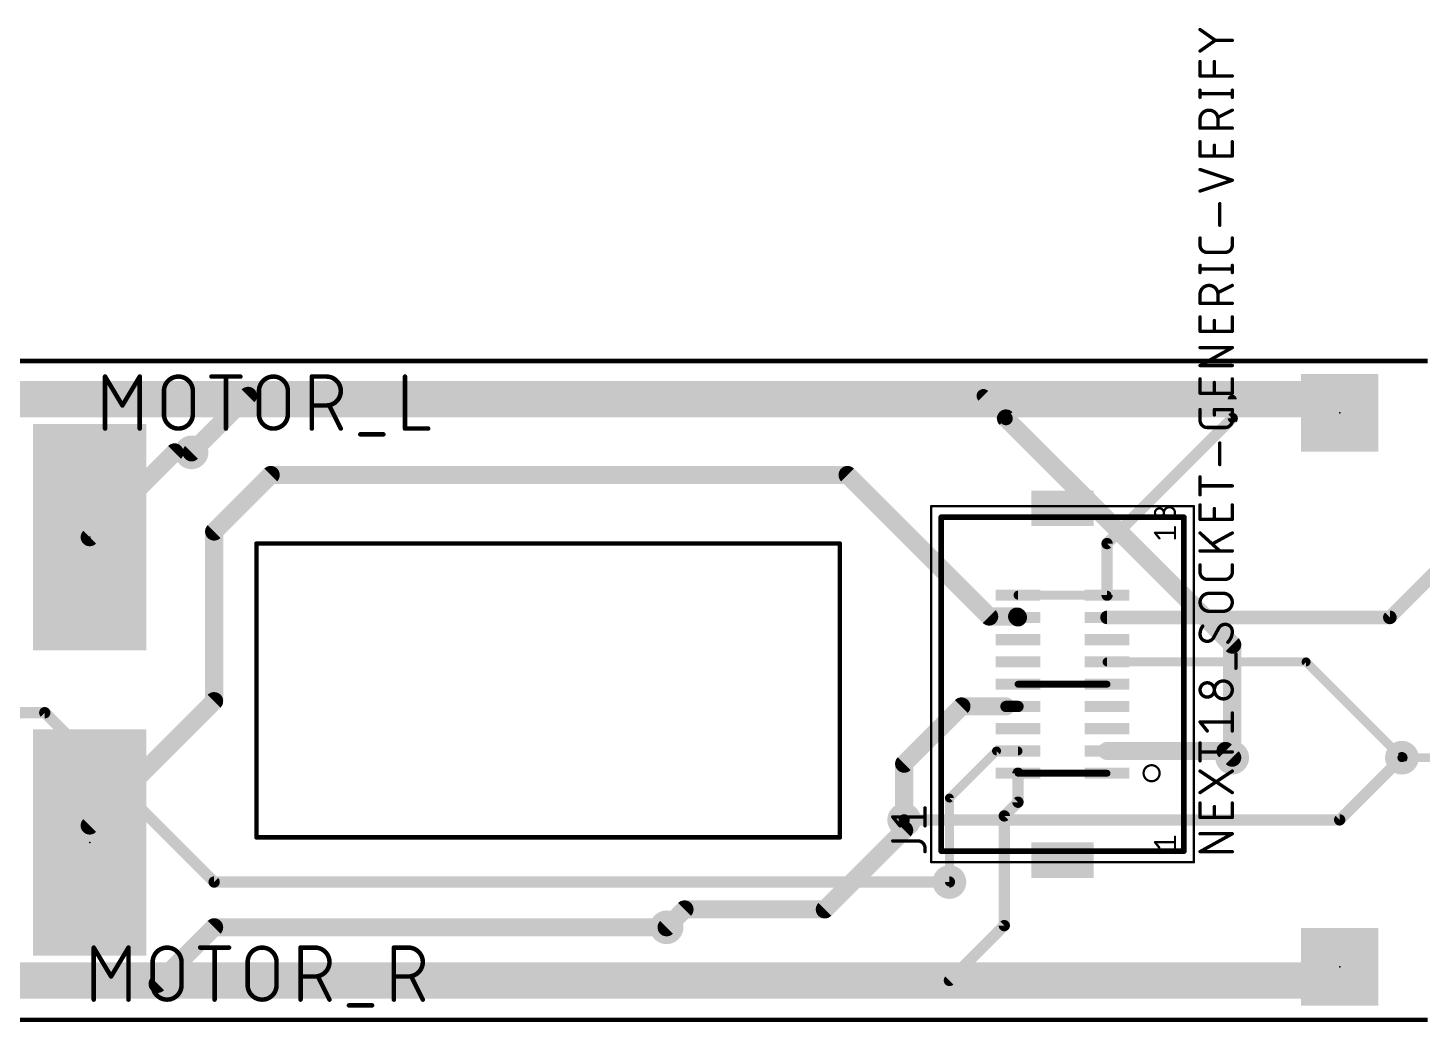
# Model space of a CAD drawing. Extents: x -0.1 to 78.2, y 2.9 to 25.3.
# Drawn here: x 27.57 to 58.87, y 2.95 to 25.28 of the extents above; entities that cross this region are included whole.
import ezdxf

# ---------------------------------------------------------------- set-up
doc = ezdxf.new("R2010")
doc.units = 0
for name, color, linetype in [('1', 12, 'CONTINUOUS'), ('16', 132, 'CONTINUOUS'), ('17', 110, 'CONTINUOUS'), ('18', 110, 'CONTINUOUS'), ('20', 31, 'CONTINUOUS'), ('21', 253, 'CONTINUOUS'), ('23', 53, 'CONTINUOUS'), ('25', 253, 'CONTINUOUS'), ('27', 253, 'CONTINUOUS'), ('51', 253, 'CONTINUOUS')]:
    doc.layers.add(name, color=color, linetype=linetype)

# ---------------------------------------------------------------- blocks, each defined once
blk = doc.blocks.new('RECT')
blk.add_solid([(-0.5, -0.5), (0.5, -0.5), (-0.5, 0.5), (0.5, 0.5)])
blk = doc.blocks.new('SQUAREP')
blk.add_solid([(-0.5, -0.5), (0.5, -0.5), (-0.5, 0.5), (0.5, 0.5)])
blk = doc.blocks.new('ROUNDV')
at = {"const_width": 0.5}
blk.add_lwpolyline([(0, -0.25, 1), (0, 0.25, 1), (0, -0.25)], format="xyb", dxfattribs=at)

msp = doc.modelspace()

# ---------------------------------------------------------------- linework, layer by layer
at = {"layer": '1'}
for points, const_width in [([(21.5138, 16.9418), (54.61, 16.9418)], 0.8128), ([(56.7182, 16.9418), (54.61, 16.9418)], 0.8128), ([(56.7182, 16.9418), (57.023, 16.637)], 0.8128), ([(54.61, 16.51), (54.61, 16.9418)], 0.2), ([(51.8, 13.7), (54.61, 16.51)], 0.254), ([(28.956, 13.843), (30.861, 15.748)], 0.4064), ([(30.861, 15.748), (31.242, 15.748)], 0.4064), ([(31.75, 13.97), (33.02, 15.24)], 0.4064), ([(33.02, 15.24), (45.9731, 15.24)], 0.4064), ([(45.9731, 15.24), (49.1527, 12.0604)], 0.4064), ([(31.75, 13.9482), (31.75, 13.97)], 0.4064), ([(31.75, 10.16), (31.75, 13.9482)], 0.4064), ([(60.079, 13.97), (58.15, 12.041)], 0.3048), ([(51.8, 12.541), (51.8, 13.7)], 0.254), ([(49.8, 12.541), (51.8, 12.541)], 0.2), ([(49.1527, 12.0604), (49.7806, 12.0604)], 0.4064), ([(49.7806, 12.0604), (49.8, 12.041)], 0.4064), ([(51.8, 12.041), (58.15, 12.041)], 0.3048), ([(56.269, 11.041), (51.8, 11.041)], 0.2), ([(58.42, 8.89), (56.269, 11.041)], 0.2), ([(28.956, 7.366), (31.75, 10.16)], 0.4064), ([(49.8, 10.541), (51.8, 10.541)], 0.1524), ([(48.53, 10.041), (47.2441, 8.7551)], 0.4064), ([(49.53, 10.041), (48.53, 10.041)], 0.4064), ([(49.8, 10.041), (49.53, 10.041)], 0.254), ([(48.26, 7.983), (49.318, 9.041)], 0.2), ([(49.318, 9.041), (49.8, 9.041)], 0.2), ([(51.8, 9.041), (54.459, 9.041)], 0.4064), ([(54.459, 9.041), (54.61, 8.89)], 0.4064), ([(47.2441, 8.7551), (47.2441, 7.4931)], 0.4064), ([(58.42, 8.89), (67.122, 8.89)], 0.2), ([(49.8, 8.541), (49.8, 7.89)], 0.254), ([(51.8, 8.541), (49.8, 8.541)], 0.1524), ([(48.26, 6.097), (48.26, 7.983)], 0.2), ([(49.8, 7.89), (49.4919, 7.5819)], 0.254), ([(28.956, 6.985), (28.956, 7.366)], 0.4064), ([(47.2442, 7.493), (47.2442, 7.2635)], 0.4064), ([(47.2442, 7.493), (47.2441, 7.4931)], 0.254), ([(49.4919, 5.1181), (49.4919, 7.5819)], 0.254), ([(47.2442, 7.2635), (45.4625, 5.4818)], 0.4064), ([(41.91, 5.08), (42.3118, 5.4818)], 0.4064), ([(45.4625, 5.4818), (42.3118, 5.4818)], 0.4064), ([(48.26, 3.8862), (49.4919, 5.1181)], 0.254), ([(56.7182, 3.8862), (57.023, 4.191)], 0.8128), ([(21.5138, 3.8862), (48.26, 3.8862)], 0.8128), ([(56.7182, 3.8862), (48.26, 3.8862)], 0.8128)]:
    msp.add_lwpolyline(points, dxfattribs=dict(at, const_width=const_width))
for points, const_width in [([(54.61, 17.145, 1), (54.61, 16.7386)], 0.4064), ([(54.61, 16.7386, 1), (54.61, 17.145)], 0.4064), ([(56.8619, 17.0855, 1), (56.5745, 16.7981)], 0.4064), ([(56.7182, 16.7386, 1), (56.7182, 17.145)], 0.4064), ([(54.66, 16.9418, 1), (54.56, 16.9418)], 0.1), ([(56.8793, 16.4933, 1), (57.1667, 16.7807)], 0.4064), ([(54.6549, 16.4651, 1), (54.5651, 16.5549)], 0.127), ([(54.56, 16.51, 1), (54.66, 16.51)], 0.1), ([(30.861, 15.8496, 1), (30.861, 15.6464)], 0.2032), ([(30.9328, 15.6762, 1), (30.7892, 15.8198)], 0.2032), ([(31.242, 15.6464, 1), (31.242, 15.8496)], 0.2032), ([(33.02, 15.3416, 1), (33.02, 15.1384)], 0.2032), ([(33.0918, 15.1682, 1), (32.9482, 15.3118)], 0.2032), ([(46.0449, 15.3118, 1), (45.9013, 15.1682)], 0.2032), ([(45.9731, 15.1384, 1), (45.9731, 15.3416)], 0.2032), ([(31.8516, 13.97, 1), (31.6484, 13.97)], 0.2032), ([(31.8516, 13.9482, 1), (31.6484, 13.9482)], 0.2032), ([(31.6782, 14.0418, 1), (31.8218, 13.8982)], 0.2032), ([(28.8842, 13.9148, 1), (29.0278, 13.7712)], 0.2032), ([(31.6484, 13.9482, 1), (31.8516, 13.9482)], 0.2032), ([(51.8635, 13.7, 1), (51.7365, 13.7)], 0.127), ([(51.7551, 13.7449, 1), (51.8449, 13.6551)], 0.127), ([(49.8, 12.591, 1), (49.8, 12.491)], 0.1), ([(51.7365, 12.541, 1), (51.8635, 12.541)], 0.127), ([(51.8, 12.491, 1), (51.8, 12.591)], 0.1), ([(49.1527, 12.162, 1), (49.1527, 11.9588)], 0.2032), ([(49.0809, 11.9886, 1), (49.2245, 12.1322)], 0.2032), ([(49.8524, 12.1322, 1), (49.7088, 11.9886)], 0.2032), ([(49.7282, 11.9692, 1), (49.8718, 12.1128)], 0.2032), ([(49.7806, 11.9588, 1), (49.7806, 12.162)], 0.2032), ([(51.8, 12.1172, 1), (51.8, 11.9648)], 0.1524), ([(58.0961, 12.0949, 1), (58.2039, 11.9871)], 0.1524), ([(58.15, 11.9648, 1), (58.15, 12.1172)], 0.1524), ([(51.8, 11.091, 1), (51.8, 10.991)], 0.1), ([(56.3044, 11.0764, 1), (56.2336, 11.0056)], 0.1), ([(56.269, 10.991, 1), (56.269, 11.091)], 0.1), ([(31.8218, 10.0882, 1), (31.6782, 10.2318)], 0.2032), ([(49.8, 10.5791, 1), (49.8, 10.5029)], 0.0762), ([(51.8, 10.5029, 1), (51.8, 10.5791)], 0.0762), ([(31.6484, 10.16, 1), (31.8516, 10.16)], 0.2032), ([(48.53, 10.1426, 1), (48.53, 9.9394)], 0.2032), ([(48.6018, 9.9692, 1), (48.4582, 10.1128)], 0.2032), ([(49.53, 10.1045, 1), (49.53, 9.9775)], 0.127), ([(49.53, 9.9394, 1), (49.53, 10.1426)], 0.2032), ([(49.8, 9.9775, 1), (49.8, 10.1045)], 0.127), ([(49.318, 9.091, 1), (49.318, 8.991)], 0.1), ([(49.3534, 9.0056, 1), (49.2827, 9.0764)], 0.1), ([(49.8, 8.991, 1), (49.8, 9.091)], 0.1), ([(51.8, 9.1426, 1), (51.8, 8.9394)], 0.2032), ([(54.5308, 9.1128, 1), (54.3872, 8.9692)], 0.2032), ([(54.459, 8.9394, 1), (54.459, 9.1426)], 0.2032), ([(47.3457, 8.7551, 1), (47.1425, 8.7551)], 0.2032), ([(47.1723, 8.8269, 1), (47.3159, 8.6833)], 0.2032), ([(54.5382, 8.8182, 1), (54.6818, 8.9618)], 0.2032), ([(58.42, 8.94, 1), (58.42, 8.84)], 0.1), ([(58.3846, 8.8546, 1), (58.4554, 8.9254)], 0.1), ([(49.8635, 8.541, 1), (49.7365, 8.541)], 0.127), ([(49.8, 8.5791, 1), (49.8, 8.5029)], 0.0762), ([(51.8, 8.5029, 1), (51.8, 8.5791)], 0.0762), ([(48.31, 7.983, 1), (48.21, 7.983)], 0.1), ([(48.2246, 8.0183, 1), (48.2954, 7.9476)], 0.1), ([(49.7365, 7.89, 1), (49.8635, 7.89)], 0.127), ([(49.8449, 7.8451, 1), (49.7551, 7.9349)], 0.127), ([(29.0576, 7.366, 1), (28.8544, 7.366)], 0.2032), ([(28.8842, 7.4378, 1), (29.0278, 7.2942)], 0.2032), ([(47.1425, 7.4931, 1), (47.3457, 7.4931)], 0.2032), ([(47.3458, 7.493, 1), (47.1426, 7.493)], 0.2032), ([(47.289, 7.538, 1), (47.1992, 7.4482)], 0.127), ([(47.1993, 7.4481, 1), (47.2891, 7.5379)], 0.127), ([(49.5554, 7.5819, 1), (49.4284, 7.5819)], 0.127), ([(49.447, 7.6268, 1), (49.5368, 7.537)], 0.127), ([(47.1426, 7.2635, 1), (47.3458, 7.2635)], 0.2032), ([(47.316, 7.1917, 1), (47.1724, 7.3354)], 0.2032), ([(28.8544, 6.985, 1), (29.0576, 6.985)], 0.2032), ([(48.21, 6.097, 1), (48.31, 6.097)], 0.1), ([(42.3118, 5.5834, 1), (42.3118, 5.3802)], 0.2032), ([(42.3836, 5.41, 1), (42.24, 5.5536)], 0.2032), ([(45.3906, 5.5536, 1), (45.5343, 5.41)], 0.2032), ([(45.4625, 5.3802, 1), (45.4625, 5.5834)], 0.2032), ([(41.8382, 5.1518, 1), (41.9818, 5.0082)], 0.2032), ([(49.4284, 5.1181, 1), (49.5554, 5.1181)], 0.127), ([(49.5368, 5.0732, 1), (49.447, 5.163)], 0.127), ([(57.1667, 4.0473, 1), (56.8793, 4.3347)], 0.4064), ([(48.26, 4.0894, 1), (48.26, 3.683)], 0.4064), ([(48.26, 3.683, 1), (48.26, 4.0894)], 0.4064), ([(56.5745, 4.0299, 1), (56.8619, 3.7425)], 0.4064), ([(56.7182, 3.683, 1), (56.7182, 4.0894)], 0.4064), ([(48.2151, 3.9311, 1), (48.3049, 3.8413)], 0.127)]:
    msp.add_lwpolyline(points, format="xyb", dxfattribs=dict(at, const_width=const_width))
at = {"layer": '16'}
for points, const_width in [([(31.242, 15.748), (32.512, 17.018)], 0.4064), ([(32.512, 17.018), (49.022, 17.018)], 0.4064), ([(49.022, 17.018), (49.53, 16.51)], 0.3048), ([(49.53, 16.51), (54.61, 11.43)], 0.4064), ([(54.61, 11.43), (54.61, 8.89)], 0.4064), ([(27.9472, 9.8998), (22.2312, 9.8998)], 0.254), ([(31.75, 6.097), (27.9472, 9.8998)], 0.254), ([(57.023, 7.493), (58.42, 8.89)], 0.254), ([(57.023, 7.493), (47.2442, 7.493)], 0.254), ([(48.26, 6.097), (31.75, 6.097)], 0.254), ([(30.48, 3.81), (31.75, 5.08)], 0.4064), ([(31.75, 5.08), (41.91, 5.08)], 0.4064), ([(25.4, 3.81), (30.48, 3.81)], 0.4064)]:
    msp.add_lwpolyline(points, dxfattribs=dict(at, const_width=const_width))
for points, const_width in [([(32.512, 17.1196, 1), (32.512, 16.9164)], 0.2032), ([(32.5838, 16.9462, 1), (32.4402, 17.0898)], 0.2032), ([(49.022, 16.9164, 1), (49.022, 17.1196)], 0.2032), ([(49.0759, 17.0719, 1), (48.9681, 16.9641)], 0.1524), ([(49.6018, 16.5818, 1), (49.4582, 16.4382)], 0.2032), ([(49.4761, 16.4561, 1), (49.5839, 16.5639)], 0.1524), ([(31.1702, 15.8198, 1), (31.3138, 15.6762)], 0.2032), ([(54.7116, 11.43, 1), (54.5084, 11.43)], 0.2032), ([(54.5382, 11.3582, 1), (54.6818, 11.5018)], 0.2032), ([(27.9921, 9.9447, 1), (27.9023, 9.8549)], 0.127), ([(27.9472, 9.8363, 1), (27.9472, 9.9633)], 0.127), ([(54.5084, 8.89, 1), (54.7116, 8.89)], 0.2032), ([(58.4649, 8.8451, 1), (58.3751, 8.9349)], 0.127), ([(47.2442, 7.5565, 1), (47.2442, 7.4295)], 0.127), ([(56.9781, 7.5379, 1), (57.0679, 7.4481)], 0.127), ([(57.023, 7.4295, 1), (57.023, 7.5565)], 0.127), ([(31.75, 6.1605, 1), (31.75, 6.0335)], 0.127), ([(31.7051, 6.0521, 1), (31.7949, 6.1419)], 0.127), ([(48.26, 6.0335, 1), (48.26, 6.1605)], 0.127), ([(31.75, 5.1816, 1), (31.75, 4.9784)], 0.2032), ([(31.8218, 5.0082, 1), (31.6782, 5.1518)], 0.2032), ([(41.91, 4.9784, 1), (41.91, 5.1816)], 0.2032), ([(30.4082, 3.8818, 1), (30.5518, 3.7382)], 0.2032), ([(30.48, 3.7084, 1), (30.48, 3.9116)], 0.2032)]:
    msp.add_lwpolyline(points, format="xyb", dxfattribs=dict(at, const_width=const_width))
at = {"layer": '20', "const_width": 0.1}
for points in [[(59, 17.8), (19.1, 17.8)], [(32.7, 13.7), (32.7, 7.1)], [(45.8, 13.7), (32.7, 13.7)], [(45.8, 7.1), (45.8, 13.7)], [(32.7, 7.1), (45.8, 7.1)], [(19.1, 3), (59, 3)]]:
    msp.add_lwpolyline(points, dxfattribs=at)
at = {"layer": '20', "const_width": 0.05}
for points in [[(32.725, 13.7, 1), (32.675, 13.7)], [(32.7, 13.725, 1), (32.7, 13.675)], [(45.825, 13.7, 1), (45.775, 13.7)], [(45.8, 13.675, 1), (45.8, 13.725)], [(32.7, 7.125, 1), (32.7, 7.075)], [(32.675, 7.1, 1), (32.725, 7.1)], [(45.775, 7.1, 1), (45.825, 7.1)], [(45.8, 7.075, 1), (45.8, 7.125)]]:
    msp.add_lwpolyline(points, format="xyb", dxfattribs=at)
at = {"layer": '21'}
for points, const_width in [([(48.075, 14.3228, 1), (48.075, 14.2592)], 0.0635), ([(48.1068, 14.291, 1), (48.0433, 14.291)], 0.0635), ([(53.5568, 14.291, 1), (53.4933, 14.291)], 0.0635), ([(53.525, 14.2592, 1), (53.525, 14.3228)], 0.0635), ([(52.8, 8.361, 1), (52.8, 8.721, 1), (52.8, 8.361)], 0.05), ([(48.075, 6.8228, 1), (48.075, 6.7593)], 0.0635), ([(48.0433, 6.791, 1), (48.1068, 6.791)], 0.0635), ([(53.4933, 6.791, 1), (53.5568, 6.791)], 0.0635), ([(53.525, 6.7593, 1), (53.525, 6.8228)], 0.0635)]:
    msp.add_lwpolyline(points, format="xyb", dxfattribs=dict(at, const_width=const_width))
at = {"layer": '21', "const_width": 0.127}
for points in [[(53.525, 14.291), (48.075, 14.291)], [(48.075, 14.291), (48.075, 6.791)], [(53.525, 6.791), (53.525, 14.291)], [(48.075, 6.791), (53.525, 6.791)]]:
    msp.add_lwpolyline(points, dxfattribs=at)
at = {"layer": '23'}
for p in [(57.023, 16.637), (28.956, 13.843), (50.8, 10.541), (28.956, 6.985), (57.023, 4.191)]:
    msp.add_point(p, dxfattribs=at)
at = {"layer": '25'}
for points, const_width in [([(29.3008, 16.2828), (29.3008, 17.4512)], 0.1016), ([(29.3008, 17.4512), (29.6903, 16.8021)], 0.1016), ([(29.6903, 16.8021), (30.0797, 17.4512)], 0.1016), ([(30.0797, 17.4512), (30.0797, 16.2828)], 0.1016), ([(31.6898, 17.4512), (32.3389, 17.4512)], 0.1016), ([(32.0144, 16.2828), (32.0144, 17.4512)], 0.1016), ([(33.9451, 16.2828), (33.9451, 17.4512)], 0.1016), ([(33.9451, 17.4512), (34.2696, 17.4512)], 0.1016), ([(36.0355, 17.4512), (36.0355, 16.2828)], 0.1016), ([(30.623, 16.6074), (30.623, 17.1266)], 0.1016), ([(31.2721, 17.1266), (31.2721, 16.6074)], 0.1016), ([(32.7566, 16.6074), (32.7566, 17.1266)], 0.1016), ([(33.4057, 17.1266), (33.4057, 16.6074)], 0.1016), ([(34.2696, 16.8021), (33.9451, 16.8021)], 0.1016), ([(34.5942, 16.2828), (34.3345, 16.8021)], 0.1016), ([(36.0355, 16.2828), (36.5547, 16.2828)], 0.1016), ([(35.0313, 16.153), (35.5506, 16.153)], 0.1016), ([(47.1489, 7.359), (46.9881, 7.5601)], 0.0762), ([(46.9881, 7.5601), (47.7119, 7.5601)], 0.0762), ([(47.7119, 7.359), (47.7119, 7.7612)], 0.0762), ([(46.9881, 7.0204), (47.5511, 7.0204)], 0.0762), ([(47.7119, 6.8595), (47.7119, 6.7791)], 0.0762), ([(29.0468, 3.4558), (29.0468, 4.6242)], 0.1016), ([(29.0468, 4.6242), (29.4363, 3.9751)], 0.1016), ([(29.4363, 3.9751), (29.8257, 4.6242)], 0.1016), ([(29.8257, 4.6242), (29.8257, 3.4558)], 0.1016), ([(31.4358, 4.6242), (32.0849, 4.6242)], 0.1016), ([(31.7604, 3.4558), (31.7604, 4.6242)], 0.1016), ([(33.6911, 3.4558), (33.6911, 4.6242)], 0.1016), ([(33.6911, 4.6242), (34.0156, 4.6242)], 0.1016), ([(35.7866, 3.4558), (35.7866, 4.6242)], 0.1016), ([(35.7866, 4.6242), (36.1111, 4.6242)], 0.1016), ([(30.369, 3.7804), (30.369, 4.2996)], 0.1016), ([(31.0181, 4.2996), (31.0181, 3.7804)], 0.1016), ([(32.5026, 3.7804), (32.5026, 4.2996)], 0.1016), ([(33.1517, 4.2996), (33.1517, 3.7804)], 0.1016), ([(34.0156, 3.9751), (33.6911, 3.9751)], 0.1016), ([(34.3402, 3.4558), (34.0805, 3.9751)], 0.1016), ([(36.1111, 3.9751), (35.7866, 3.9751)], 0.1016), ([(36.4357, 3.4558), (36.176, 3.9751)], 0.1016), ([(34.7773, 3.326), (35.2966, 3.326)], 0.1016)]:
    msp.add_lwpolyline(points, dxfattribs=dict(at, const_width=const_width))
for points, const_width in [([(29.3262, 17.4512, 1), (29.2754, 17.4512)], 0.0508), ([(29.3226, 17.4643, 1), (29.279, 17.4381)], 0.0508), ([(30.1051, 17.4512, 1), (30.0543, 17.4512)], 0.0508), ([(30.1015, 17.4381, 1), (30.058, 17.4643)], 0.0508), ([(31.2721, 17.1266, 1), (30.623, 17.1266)], 0.1016), ([(31.6898, 17.4766, 1), (31.6898, 17.4258)], 0.0508), ([(32.0398, 17.4512, 1), (31.989, 17.4512)], 0.0508), ([(32.3389, 17.4258, 1), (32.3389, 17.4766)], 0.0508), ([(33.4057, 17.1266, 1), (32.7566, 17.1266)], 0.1016), ([(33.9705, 17.4512, 1), (33.9197, 17.4512)], 0.0508), ([(33.9451, 17.4766, 1), (33.9451, 17.4258)], 0.0508), ([(34.2696, 16.8021, 1), (34.2696, 17.4512)], 0.1016), ([(34.2696, 17.4766, 1), (34.2696, 17.4258)], 0.0508), ([(34.2696, 17.4258, 1), (34.2696, 17.4766)], 0.0508), ([(36.0609, 17.4512, 1), (36.0101, 17.4512)], 0.0508), ([(30.6484, 17.1266, 1), (30.5976, 17.1266)], 0.0508), ([(30.5976, 17.1266, 1), (30.6484, 17.1266)], 0.0508), ([(31.2975, 17.1266, 1), (31.2467, 17.1266)], 0.0508), ([(31.2467, 17.1266, 1), (31.2975, 17.1266)], 0.0508), ([(32.782, 17.1266, 1), (32.7312, 17.1266)], 0.0508), ([(32.7312, 17.1266, 1), (32.782, 17.1266)], 0.0508), ([(33.4311, 17.1266, 1), (33.3803, 17.1266)], 0.0508), ([(33.3803, 17.1266, 1), (33.4311, 17.1266)], 0.0508), ([(29.6685, 16.8152, 1), (29.712, 16.789)], 0.0508), ([(29.6685, 16.789, 1), (29.712, 16.8152)], 0.0508), ([(30.623, 16.6074, 1), (31.2721, 16.6074)], 0.1016), ([(30.6484, 16.6074, 1), (30.5976, 16.6074)], 0.0508), ([(30.5976, 16.6074, 1), (30.6484, 16.6074)], 0.0508), ([(31.2975, 16.6074, 1), (31.2467, 16.6074)], 0.0508), ([(31.2467, 16.6074, 1), (31.2975, 16.6074)], 0.0508), ([(32.7566, 16.6074, 1), (33.4057, 16.6074)], 0.1016), ([(32.782, 16.6074, 1), (32.7312, 16.6074)], 0.0508), ([(32.7312, 16.6074, 1), (32.782, 16.6074)], 0.0508), ([(33.4311, 16.6074, 1), (33.3803, 16.6074)], 0.0508), ([(33.3803, 16.6074, 1), (33.4311, 16.6074)], 0.0508), ([(33.9451, 16.8275, 1), (33.9451, 16.7767)], 0.0508), ([(34.2696, 16.8275, 1), (34.2696, 16.7767)], 0.0508), ([(34.2696, 16.7767, 1), (34.2696, 16.8275)], 0.0508), ([(34.3572, 16.8134, 1), (34.3118, 16.7907)], 0.0508), ([(29.2754, 16.2828, 1), (29.3262, 16.2828)], 0.0508), ([(30.0543, 16.2828, 1), (30.1051, 16.2828)], 0.0508), ([(31.989, 16.2828, 1), (32.0398, 16.2828)], 0.0508), ([(33.9197, 16.2828, 1), (33.9705, 16.2828)], 0.0508), ([(34.5715, 16.2714, 1), (34.6169, 16.2942)], 0.0508), ([(36.0355, 16.3082, 1), (36.0355, 16.2574)], 0.0508), ([(36.0101, 16.2828, 1), (36.0609, 16.2828)], 0.0508), ([(36.5547, 16.2574, 1), (36.5547, 16.3082)], 0.0508), ([(35.0313, 16.1784, 1), (35.0313, 16.1276)], 0.0508), ([(35.5506, 16.1276, 1), (35.5506, 16.1784)], 0.0508), ([(46.9881, 7.5792, 1), (46.9881, 7.5411)], 0.0381), ([(47.003, 7.572, 1), (46.9732, 7.5482)], 0.0381), ([(47.7309, 7.7612, 1), (47.6928, 7.7612)], 0.0381), ([(47.7119, 7.5411, 1), (47.7119, 7.5792)], 0.0381), ([(47.1341, 7.3471, 1), (47.1638, 7.3709)], 0.0381), ([(47.6928, 7.359, 1), (47.7309, 7.359)], 0.0381), ([(46.9881, 7.0394, 1), (46.9881, 7.0013)], 0.0381), ([(47.7119, 6.8595, 0.4142), (47.5511, 7.0204)], 0.0762), ([(47.5511, 7.0394, 1), (47.5511, 7.0013)], 0.0381), ([(47.5511, 7.0013, 1), (47.5511, 7.0394)], 0.0381), ([(47.7309, 6.8595, 1), (47.6928, 6.8595)], 0.0381), ([(47.6928, 6.8595, 1), (47.7309, 6.8595)], 0.0381), ([(47.6928, 6.7791, 1), (47.7309, 6.7791)], 0.0381), ([(29.0722, 4.6242, 1), (29.0214, 4.6242)], 0.0508), ([(29.0686, 4.6373, 1), (29.025, 4.6111)], 0.0508), ([(29.8511, 4.6242, 1), (29.8003, 4.6242)], 0.0508), ([(29.8475, 4.6111, 1), (29.804, 4.6373)], 0.0508), ([(31.0181, 4.2996, 1), (30.369, 4.2996)], 0.1016), ([(31.4358, 4.6496, 1), (31.4358, 4.5988)], 0.0508), ([(31.7858, 4.6242, 1), (31.735, 4.6242)], 0.0508), ([(32.0849, 4.5988, 1), (32.0849, 4.6496)], 0.0508), ([(33.1517, 4.2996, 1), (32.5026, 4.2996)], 0.1016), ([(33.7165, 4.6242, 1), (33.6657, 4.6242)], 0.0508), ([(33.6911, 4.6496, 1), (33.6911, 4.5988)], 0.0508), ([(34.0156, 3.9751, 1), (34.0156, 4.6242)], 0.1016), ([(34.0156, 4.6496, 1), (34.0156, 4.5988)], 0.0508), ([(34.0156, 4.5988, 1), (34.0156, 4.6496)], 0.0508), ([(35.812, 4.6242, 1), (35.7612, 4.6242)], 0.0508), ([(35.7866, 4.6496, 1), (35.7866, 4.5988)], 0.0508), ([(36.1111, 3.9751, 1), (36.1111, 4.6242)], 0.1016), ([(36.1111, 4.6496, 1), (36.1111, 4.5988)], 0.0508), ([(36.1111, 4.5988, 1), (36.1111, 4.6496)], 0.0508), ([(30.3944, 4.2996, 1), (30.3436, 4.2996)], 0.0508), ([(30.3436, 4.2996, 1), (30.3944, 4.2996)], 0.0508), ([(31.0435, 4.2996, 1), (30.9927, 4.2996)], 0.0508), ([(30.9927, 4.2996, 1), (31.0435, 4.2996)], 0.0508), ([(32.528, 4.2996, 1), (32.4772, 4.2996)], 0.0508), ([(32.4772, 4.2996, 1), (32.528, 4.2996)], 0.0508), ([(33.1771, 4.2996, 1), (33.1263, 4.2996)], 0.0508), ([(33.1263, 4.2996, 1), (33.1771, 4.2996)], 0.0508), ([(29.4145, 3.9882, 1), (29.458, 3.962)], 0.0508), ([(29.4145, 3.962, 1), (29.458, 3.9882)], 0.0508), ([(30.369, 3.7804, 1), (31.0181, 3.7804)], 0.1016), ([(30.3944, 3.7804, 1), (30.3436, 3.7804)], 0.0508), ([(30.3436, 3.7804, 1), (30.3944, 3.7804)], 0.0508), ([(31.0435, 3.7804, 1), (30.9927, 3.7804)], 0.0508), ([(30.9927, 3.7804, 1), (31.0435, 3.7804)], 0.0508), ([(32.5026, 3.7804, 1), (33.1517, 3.7804)], 0.1016), ([(32.528, 3.7804, 1), (32.4772, 3.7804)], 0.0508), ([(32.4772, 3.7804, 1), (32.528, 3.7804)], 0.0508), ([(33.1771, 3.7804, 1), (33.1263, 3.7804)], 0.0508), ([(33.1263, 3.7804, 1), (33.1771, 3.7804)], 0.0508), ([(33.6911, 4.0005, 1), (33.6911, 3.9497)], 0.0508), ([(34.0156, 4.0005, 1), (34.0156, 3.9497)], 0.0508), ([(34.0156, 3.9497, 1), (34.0156, 4.0005)], 0.0508), ([(34.1032, 3.9864, 1), (34.0578, 3.9637)], 0.0508), ([(35.7866, 4.0005, 1), (35.7866, 3.9497)], 0.0508), ([(36.1111, 4.0005, 1), (36.1111, 3.9497)], 0.0508), ([(36.1111, 3.9497, 1), (36.1111, 4.0005)], 0.0508), ([(36.1987, 3.9864, 1), (36.1533, 3.9637)], 0.0508), ([(29.0214, 3.4558, 1), (29.0722, 3.4558)], 0.0508), ([(29.8003, 3.4558, 1), (29.8511, 3.4558)], 0.0508), ([(31.735, 3.4558, 1), (31.7858, 3.4558)], 0.0508), ([(33.6657, 3.4558, 1), (33.7165, 3.4558)], 0.0508), ([(34.3175, 3.4444, 1), (34.3629, 3.4672)], 0.0508), ([(35.7612, 3.4558, 1), (35.812, 3.4558)], 0.0508), ([(36.413, 3.4444, 1), (36.4584, 3.4672)], 0.0508), ([(34.7773, 3.3514, 1), (34.7773, 3.3006)], 0.0508), ([(35.2966, 3.3006, 1), (35.2966, 3.3514)], 0.0508)]:
    msp.add_lwpolyline(points, format="xyb", dxfattribs=dict(at, const_width=const_width))
at = {"layer": '27', "const_width": 0.0762}
for points in [[(54.2299, 25.0041), (53.8881, 25.2454)], [(53.8881, 24.7628), (54.2299, 25.0041)], [(54.6119, 25.0041), (54.2299, 25.0041)], [(53.8881, 24.2046), (53.8881, 24.5263)], [(54.2098, 24.2046), (54.2098, 24.5263)], [(54.6119, 24.2046), (53.8881, 24.2046)], [(53.8881, 23.7237), (53.8881, 23.8845)], [(53.8881, 23.8041), (54.6119, 23.8041)], [(54.6119, 23.7237), (54.6119, 23.8845)], [(53.8881, 23.0321), (53.8881, 23.2332)], [(54.6119, 23.4343), (54.2902, 23.2734)], [(54.2902, 23.2332), (54.2902, 23.0321)], [(54.6119, 23.0321), (53.8881, 23.0321)], [(53.8881, 22.4046), (53.8881, 22.7263)], [(54.2098, 22.4046), (54.2098, 22.6459)], [(54.6119, 22.7263), (54.6119, 22.4046)], [(54.6119, 22.4046), (53.8881, 22.4046)], [(54.6119, 21.8601), (53.8881, 22.1014)], [(53.8881, 21.6189), (54.6119, 21.8601)], [(54.3304, 20.8509), (54.3304, 21.3334)], [(53.8881, 20.4016), (53.8881, 20.5625)], [(54.6119, 20.5625), (54.6119, 20.4016)], [(54.4511, 20.2408), (54.0489, 20.2408)], [(53.8881, 19.7877), (53.8881, 19.9485)], [(53.8881, 19.8681), (54.6119, 19.8681)], [(54.6119, 19.7877), (54.6119, 19.9485)], [(54.6119, 19.4983), (54.2902, 19.3374)], [(53.8881, 19.0961), (53.8881, 19.2972)], [(54.6119, 19.0961), (53.8881, 19.0961)], [(54.2902, 19.2972), (54.2902, 19.0961)], [(53.8881, 18.4686), (53.8881, 18.7903)], [(54.6119, 18.7903), (54.6119, 18.4686)], [(54.6119, 18.4686), (53.8881, 18.4686)], [(54.2098, 18.4686), (54.2098, 18.7099)], [(53.8881, 17.6991), (54.6119, 18.1012)], [(54.6119, 18.1012), (53.8881, 18.1012)], [(54.6119, 17.6991), (53.8881, 17.6991)], [(53.8881, 17.0766), (53.8881, 17.3983)], [(54.2098, 17.0766), (54.2098, 17.3179)], [(54.6119, 17.3983), (54.6119, 17.0766)], [(54.6119, 17.0766), (53.8881, 17.0766)], [(53.8881, 16.4679), (53.8881, 16.7092)], [(54.2098, 16.5885), (54.2098, 16.7092)], [(54.2098, 16.7092), (54.6119, 16.7092)], [(54.6119, 16.7092), (54.6119, 16.4679)], [(54.4511, 16.3071), (54.0489, 16.3071)], [(54.3304, 15.4749), (54.3304, 15.9574)], [(53.8881, 14.7951), (53.8881, 15.1972)], [(54.6119, 14.9961), (53.8881, 14.9961)], [(53.8881, 14.2446), (53.8881, 14.5663)], [(54.2098, 14.2446), (54.2098, 14.4859)], [(54.6119, 14.5663), (54.6119, 14.2446)], [(54.6119, 14.2446), (53.8881, 14.2446)], [(53.8881, 13.9369), (54.3304, 13.5348)], [(54.6119, 13.9369), (54.1696, 13.6956)], [(54.6119, 13.5348), (53.8881, 13.5348)], [(53.8881, 13.0576), (53.8881, 13.2185)], [(54.6119, 13.2185), (54.6119, 13.0576)], [(54.4511, 12.8968), (54.0489, 12.8968)], [(54.0892, 12.5812), (54.4108, 12.5812)], [(54.4108, 12.1791), (54.0892, 12.1791)], [(54.3103, 11.8048), (54.1897, 11.5836)], [(54.6923, 10.8993), (54.6923, 11.221)], [(54.0489, 9.4911), (53.8881, 9.6921)], [(53.8881, 9.6921), (54.6119, 9.6921)], [(54.6119, 9.4911), (54.6119, 9.8932)], [(53.8881, 8.8191), (53.8881, 9.2212)], [(54.6119, 9.0202), (53.8881, 9.0202)], [(54.6119, 8.1069), (53.8881, 8.5894)], [(53.8881, 8.1069), (54.6119, 8.5894)], [(53.8881, 7.5487), (53.8881, 7.8703)], [(54.2098, 7.5487), (54.2098, 7.7899)], [(54.6119, 7.8703), (54.6119, 7.5487)], [(54.6119, 7.5487), (53.8881, 7.5487)], [(53.8881, 6.7791), (54.6119, 7.1812)], [(54.6119, 7.1812), (53.8881, 7.1812)], [(54.6119, 6.7791), (53.8881, 6.7791)]]:
    msp.add_lwpolyline(points, dxfattribs=at)
at = {"layer": '27'}
for points, const_width in [([(53.8991, 25.2609, 1), (53.8771, 25.2298)], 0.0381), ([(53.8771, 24.7784, 1), (53.8991, 24.7473)], 0.0381), ([(54.2299, 25.0232, 1), (54.2299, 24.9851)], 0.0381), ([(54.2409, 24.9885, 1), (54.2189, 25.0197)], 0.0381), ([(54.2189, 24.9885, 1), (54.2409, 25.0197)], 0.0381), ([(54.6119, 24.9851, 1), (54.6119, 25.0232)], 0.0381), ([(53.9072, 24.5263, 1), (53.8691, 24.5263)], 0.0381), ([(54.2288, 24.5263, 1), (54.1907, 24.5263)], 0.0381), ([(53.8881, 24.2237, 1), (53.8881, 24.1856)], 0.0381), ([(53.8691, 24.2046, 1), (53.9072, 24.2046)], 0.0381), ([(54.1907, 24.2046, 1), (54.2288, 24.2046)], 0.0381), ([(54.6119, 24.1856, 1), (54.6119, 24.2237)], 0.0381), ([(53.8881, 23.8232, 1), (53.8881, 23.7851)], 0.0381), ([(53.9072, 23.8845, 1), (53.8691, 23.8845)], 0.0381), ([(54.631, 23.8845, 1), (54.5929, 23.8845)], 0.0381), ([(54.6119, 23.7851, 1), (54.6119, 23.8232)], 0.0381), ([(53.8691, 23.7237, 1), (53.9072, 23.7237)], 0.0381), ([(54.5929, 23.7237, 1), (54.631, 23.7237)], 0.0381), ([(54.2902, 23.2332, 1), (53.8881, 23.2332)], 0.0762), ([(53.9072, 23.2332, 1), (53.8691, 23.2332)], 0.0381), ([(53.8691, 23.2332, 1), (53.9072, 23.2332)], 0.0381), ([(54.2817, 23.2904, 1), (54.2987, 23.2564)], 0.0381), ([(54.3093, 23.2332, 1), (54.2712, 23.2332)], 0.0381), ([(54.2712, 23.2332, 1), (54.3093, 23.2332)], 0.0381), ([(54.6204, 23.4172, 1), (54.6034, 23.4513)], 0.0381), ([(53.8881, 23.0512, 1), (53.8881, 23.0131)], 0.0381), ([(53.8691, 23.0321, 1), (53.9072, 23.0321)], 0.0381), ([(54.2712, 23.0321, 1), (54.3093, 23.0321)], 0.0381), ([(54.6119, 23.0131, 1), (54.6119, 23.0512)], 0.0381), ([(53.9072, 22.7263, 1), (53.8691, 22.7263)], 0.0381), ([(54.2288, 22.6459, 1), (54.1907, 22.6459)], 0.0381), ([(54.631, 22.7263, 1), (54.5929, 22.7263)], 0.0381), ([(53.8881, 22.4237, 1), (53.8881, 22.3856)], 0.0381), ([(53.8691, 22.4046, 1), (53.9072, 22.4046)], 0.0381), ([(54.1907, 22.4046, 1), (54.2288, 22.4046)], 0.0381), ([(54.5929, 22.4046, 1), (54.631, 22.4046)], 0.0381), ([(54.6119, 22.3856, 1), (54.6119, 22.4237)], 0.0381), ([(53.8941, 22.1195, 1), (53.8821, 22.0833)], 0.0381), ([(53.8821, 21.6369, 1), (53.8941, 21.6008)], 0.0381), ([(54.6179, 21.842, 1), (54.6059, 21.8782)], 0.0381), ([(54.6059, 21.842, 1), (54.6179, 21.8782)], 0.0381), ([(54.3495, 21.3334, 1), (54.3114, 21.3334)], 0.0381), ([(54.3114, 20.8509, 1), (54.3495, 20.8509)], 0.0381), ([(53.9071, 20.4016, 1), (53.869, 20.4016)], 0.0381), ([(53.8881, 20.4016, 0.4142), (54.0489, 20.2408)], 0.0762), ([(53.9072, 20.5625, 1), (53.8691, 20.5625)], 0.0381), ([(53.8691, 20.4016, 1), (53.9072, 20.4016)], 0.0381), ([(54.4511, 20.2408, 0.4142), (54.6119, 20.4016)], 0.0762), ([(54.631, 20.5625, 1), (54.5929, 20.5625)], 0.0381), ([(54.631, 20.4016, 1), (54.5929, 20.4016)], 0.0381), ([(54.5929, 20.4016, 1), (54.631, 20.4016)], 0.0381), ([(54.0489, 20.2598, 1), (54.0489, 20.2217)], 0.0381), ([(54.0489, 20.2217, 1), (54.0489, 20.2598)], 0.0381), ([(54.4511, 20.2598, 1), (54.4511, 20.2217)], 0.0381), ([(54.4511, 20.2217, 1), (54.4511, 20.2598)], 0.0381), ([(53.8881, 19.8872, 1), (53.8881, 19.8491)], 0.0381), ([(53.9072, 19.9485, 1), (53.8691, 19.9485)], 0.0381), ([(53.8691, 19.7877, 1), (53.9072, 19.7877)], 0.0381), ([(54.631, 19.9485, 1), (54.5929, 19.9485)], 0.0381), ([(54.5929, 19.7877, 1), (54.631, 19.7877)], 0.0381), ([(54.6119, 19.8491, 1), (54.6119, 19.8872)], 0.0381), ([(54.2902, 19.2972, 1), (53.8881, 19.2972)], 0.0762), ([(54.6204, 19.4812, 1), (54.6034, 19.5153)], 0.0381), ([(53.8881, 19.1152, 1), (53.8881, 19.0771)], 0.0381), ([(53.9072, 19.2972, 1), (53.8691, 19.2972)], 0.0381), ([(53.8691, 19.2972, 1), (53.9072, 19.2972)], 0.0381), ([(53.8691, 19.0961, 1), (53.9072, 19.0961)], 0.0381), ([(54.2817, 19.3545, 1), (54.2987, 19.3204)], 0.0381), ([(54.3093, 19.2972, 1), (54.2712, 19.2972)], 0.0381), ([(54.2712, 19.2972, 1), (54.3093, 19.2972)], 0.0381), ([(54.2712, 19.0961, 1), (54.3093, 19.0961)], 0.0381), ([(54.6119, 19.0771, 1), (54.6119, 19.1152)], 0.0381), ([(53.9072, 18.7903, 1), (53.8691, 18.7903)], 0.0381), ([(54.631, 18.7903, 1), (54.5929, 18.7903)], 0.0381), ([(53.8881, 18.4877, 1), (53.8881, 18.4496)], 0.0381), ([(53.8691, 18.4686, 1), (53.9072, 18.4686)], 0.0381), ([(54.2288, 18.7099, 1), (54.1907, 18.7099)], 0.0381), ([(54.1907, 18.4686, 1), (54.2288, 18.4686)], 0.0381), ([(54.5929, 18.4686, 1), (54.631, 18.4686)], 0.0381), ([(54.6119, 18.4496, 1), (54.6119, 18.4877)], 0.0381), ([(53.8881, 18.1202, 1), (53.8881, 18.0821)], 0.0381), ([(54.6212, 18.0845, 1), (54.6026, 18.1178)], 0.0381), ([(54.6119, 18.0821, 1), (54.6119, 18.1202)], 0.0381), ([(53.8881, 17.7181, 1), (53.8881, 17.68)], 0.0381), ([(53.8788, 17.7157, 1), (53.8974, 17.6824)], 0.0381), ([(54.6119, 17.68, 1), (54.6119, 17.7181)], 0.0381), ([(53.9072, 17.3983, 1), (53.8691, 17.3983)], 0.0381), ([(54.2288, 17.3179, 1), (54.1907, 17.3179)], 0.0381), ([(54.631, 17.3983, 1), (54.5929, 17.3983)], 0.0381), ([(53.8881, 17.0957, 1), (53.8881, 17.0576)], 0.0381), ([(53.8691, 17.0766, 1), (53.9072, 17.0766)], 0.0381), ([(54.1907, 17.0766, 1), (54.2288, 17.0766)], 0.0381), ([(54.5929, 17.0766, 1), (54.631, 17.0766)], 0.0381), ([(54.6119, 17.0576, 1), (54.6119, 17.0957)], 0.0381), ([(53.9072, 16.7092, 1), (53.8691, 16.7092)], 0.0381), ([(54.2288, 16.7092, 1), (54.1907, 16.7092)], 0.0381), ([(54.1907, 16.5885, 1), (54.2288, 16.5885)], 0.0381), ([(54.2098, 16.7282, 1), (54.2098, 16.6901)], 0.0381), ([(54.631, 16.7092, 1), (54.5929, 16.7092)], 0.0381), ([(54.6119, 16.6901, 1), (54.6119, 16.7282)], 0.0381), ([(53.9071, 16.4679, 1), (53.869, 16.4679)], 0.0381), ([(53.8881, 16.4679, 0.4142), (54.0489, 16.3071)], 0.0762), ([(53.8691, 16.4679, 1), (53.9072, 16.4679)], 0.0381), ([(54.0489, 16.3261, 1), (54.0489, 16.288)], 0.0381), ([(54.0489, 16.288, 1), (54.0489, 16.3261)], 0.0381), ([(54.4511, 16.3071, 0.4142), (54.6119, 16.4679)], 0.0762), ([(54.4511, 16.3261, 1), (54.4511, 16.288)], 0.0381), ([(54.4511, 16.288, 1), (54.4511, 16.3261)], 0.0381), ([(54.631, 16.4679, 1), (54.5929, 16.4679)], 0.0381), ([(54.5929, 16.4679, 1), (54.631, 16.4679)], 0.0381), ([(54.3495, 15.9574, 1), (54.3114, 15.9574)], 0.0381), ([(54.3114, 15.4749, 1), (54.3495, 15.4749)], 0.0381), ([(53.8881, 15.0152, 1), (53.8881, 14.9771)], 0.0381), ([(53.9072, 15.1972, 1), (53.8691, 15.1972)], 0.0381), ([(54.6119, 14.9771, 1), (54.6119, 15.0152)], 0.0381), ([(53.8691, 14.7951, 1), (53.9072, 14.7951)], 0.0381), ([(53.9072, 14.5663, 1), (53.8691, 14.5663)], 0.0381), ([(54.2288, 14.4859, 1), (54.1907, 14.4859)], 0.0381), ([(54.631, 14.5663, 1), (54.5929, 14.5663)], 0.0381), ([(53.8881, 14.2637, 1), (53.8881, 14.2256)], 0.0381), ([(53.8691, 14.2446, 1), (53.9072, 14.2446)], 0.0381), ([(54.1907, 14.2446, 1), (54.2288, 14.2446)], 0.0381), ([(54.5929, 14.2446, 1), (54.631, 14.2446)], 0.0381), ([(54.6119, 14.2256, 1), (54.6119, 14.2637)], 0.0381), ([(53.9009, 13.951, 1), (53.8753, 13.9228)], 0.0381), ([(54.621, 13.9201, 1), (54.6028, 13.9536)], 0.0381), ([(53.8881, 13.5538, 1), (53.8881, 13.5157)], 0.0381), ([(54.1605, 13.7123, 1), (54.1787, 13.6789)], 0.0381), ([(54.3176, 13.5207, 1), (54.3432, 13.5489)], 0.0381), ([(54.6119, 13.5157, 1), (54.6119, 13.5538)], 0.0381), ([(53.9072, 13.2185, 1), (53.8691, 13.2185)], 0.0381), ([(54.631, 13.2185, 1), (54.5929, 13.2185)], 0.0381), ([(53.9071, 13.0576, 1), (53.869, 13.0576)], 0.0381), ([(53.8881, 13.0576, 0.4142), (54.0489, 12.8968)], 0.0762), ([(53.8691, 13.0576, 1), (53.9072, 13.0576)], 0.0381), ([(54.0489, 12.9158, 1), (54.0489, 12.8777)], 0.0381), ([(54.0489, 12.8777, 1), (54.0489, 12.9158)], 0.0381), ([(54.4511, 12.8968, 0.4142), (54.6119, 13.0576)], 0.0762), ([(54.4511, 12.9158, 1), (54.4511, 12.8777)], 0.0381), ([(54.4511, 12.8777, 1), (54.4511, 12.9158)], 0.0381), ([(54.631, 13.0576, 1), (54.5929, 13.0576)], 0.0381), ([(54.5929, 13.0576, 1), (54.631, 13.0576)], 0.0381), ([(54.0892, 12.5812, 1), (54.0892, 12.1791)], 0.0762), ([(54.0892, 12.6002, 1), (54.0892, 12.5621)], 0.0381), ([(54.0892, 12.5621, 1), (54.0892, 12.6002)], 0.0381), ([(54.4108, 12.1791, 1), (54.4108, 12.5812)], 0.0762), ([(54.4108, 12.6002, 1), (54.4108, 12.5621)], 0.0381), ([(54.4108, 12.5621, 1), (54.4108, 12.6002)], 0.0381), ([(54.0892, 12.1981, 1), (54.0892, 12.16)], 0.0381), ([(54.0892, 12.16, 1), (54.0892, 12.1981)], 0.0381), ([(54.4108, 12.1981, 1), (54.4108, 12.16)], 0.0381), ([(54.4108, 12.16, 1), (54.4108, 12.1981)], 0.0381), ([(54.4511, 11.8852, 0.2656), (54.3103, 11.8048)], 0.0762), ([(54.6119, 11.7244, 0.4142), (54.4511, 11.8852)], 0.0762), ([(54.4511, 11.9042, 1), (54.4511, 11.8661)], 0.0381), ([(54.4511, 11.8661, 1), (54.4511, 11.9042)], 0.0381), ([(53.9484, 11.845, 0.1623), (53.8881, 11.664)], 0.0762), ([(53.8881, 11.664, 0.4142), (54.0489, 11.5032)], 0.0762), ([(53.9072, 11.664, 1), (53.8691, 11.664)], 0.0381), ([(53.8691, 11.664, 1), (53.9072, 11.664)], 0.0381), ([(53.9637, 11.8336, 1), (53.9332, 11.8564)], 0.0381), ([(54.0489, 11.5032, 0.2656), (54.1897, 11.5836)], 0.0762), ([(54.173, 11.5927, 1), (54.2064, 11.5745)], 0.0381), ([(54.2061, 11.5739, 1), (54.1733, 11.5933)], 0.0381), ([(54.2939, 11.8144, 1), (54.3267, 11.7951)], 0.0381), ([(54.327, 11.7957, 1), (54.2936, 11.8139)], 0.0381), ([(54.5114, 11.4831, 0.2), (54.6119, 11.7244)], 0.0762), ([(54.6309, 11.7244, 1), (54.5929, 11.7244)], 0.0381), ([(54.5929, 11.7244, 1), (54.631, 11.7244)], 0.0381), ([(54.0489, 11.5222, 1), (54.0489, 11.4841)], 0.0381), ([(54.0489, 11.4841, 1), (54.0489, 11.5222)], 0.0381), ([(54.498, 11.4966, 1), (54.5248, 11.4696)], 0.0381), ([(54.7114, 11.221, 1), (54.6733, 11.221)], 0.0381), ([(54.4108, 10.6132, 1), (54.4108, 10.2111)], 0.0762), ([(54.4108, 10.6323, 1), (54.4108, 10.5942)], 0.0381), ([(54.4108, 10.2111, 1), (54.4108, 10.6132)], 0.0762), ([(54.4108, 10.5941, 1), (54.4108, 10.6322)], 0.0381), ([(54.6733, 10.8993, 1), (54.7114, 10.8993)], 0.0381), ([(54.0489, 10.573, 1), (54.0489, 10.2513)], 0.0762), ([(54.0489, 10.2513, 1), (54.0489, 10.573)], 0.0762), ([(54.0489, 10.592, 1), (54.0489, 10.5539)], 0.0381), ([(54.0489, 10.5539, 1), (54.0489, 10.592)], 0.0381), ([(54.0489, 10.2703, 1), (54.0489, 10.2322)], 0.0381), ([(54.0489, 10.2323, 1), (54.0489, 10.2704)], 0.0381), ([(54.4108, 10.2301, 1), (54.4108, 10.192)], 0.0381), ([(54.4108, 10.192, 1), (54.4108, 10.2301)], 0.0381), ([(53.903, 9.704, 1), (53.8732, 9.6802)], 0.0381), ([(53.8881, 9.7112, 1), (53.8881, 9.6731)], 0.0381), ([(54.631, 9.8932, 1), (54.5929, 9.8932)], 0.0381), ([(54.6119, 9.6731, 1), (54.6119, 9.7112)], 0.0381), ([(54.0341, 9.4792, 1), (54.0638, 9.503)], 0.0381), ([(54.5929, 9.4911, 1), (54.631, 9.4911)], 0.0381), ([(53.9072, 9.2212, 1), (53.8691, 9.2212)], 0.0381), ([(53.8881, 9.0392, 1), (53.8881, 9.0011)], 0.0381), ([(53.8691, 8.8191, 1), (53.9072, 8.8191)], 0.0381), ([(54.6119, 9.0011, 1), (54.6119, 9.0392)], 0.0381), ([(53.8987, 8.6053, 1), (53.8775, 8.5736)], 0.0381), ([(54.6225, 8.5736, 1), (54.6013, 8.6053)], 0.0381), ([(53.8775, 8.1227, 1), (53.8987, 8.091)], 0.0381), ([(54.6013, 8.091, 1), (54.6225, 8.1227)], 0.0381), ([(53.9072, 7.8703, 1), (53.8691, 7.8703)], 0.0381), ([(54.2288, 7.7899, 1), (54.1907, 7.7899)], 0.0381), ([(54.631, 7.8703, 1), (54.5929, 7.8703)], 0.0381), ([(53.8881, 7.5677, 1), (53.8881, 7.5296)], 0.0381), ([(53.8691, 7.5487, 1), (53.9072, 7.5487)], 0.0381), ([(54.1907, 7.5487, 1), (54.2288, 7.5487)], 0.0381), ([(54.5929, 7.5487, 1), (54.631, 7.5487)], 0.0381), ([(54.6119, 7.5296, 1), (54.6119, 7.5677)], 0.0381), ([(53.8881, 7.2003, 1), (53.8881, 7.1622)], 0.0381), ([(54.6212, 7.1646, 1), (54.6026, 7.1979)], 0.0381), ([(54.6119, 7.1622, 1), (54.6119, 7.2003)], 0.0381), ([(53.8788, 6.7958, 1), (53.8974, 6.7624)], 0.0381), ([(53.8881, 6.7982, 1), (53.8881, 6.7601)], 0.0381), ([(54.6119, 6.7601, 1), (54.6119, 6.7982)], 0.0381)]:
    msp.add_lwpolyline(points, format="xyb", dxfattribs=dict(at, const_width=const_width))
at = {"layer": '51'}
for points, const_width in [([(53.75, 14.541), (47.85, 14.541)], 0.05), ([(47.85, 14.541), (47.85, 6.541)], 0.05), ([(53.75, 6.541), (53.75, 14.541)], 0.05), ([(53.3246, 13.8164), (53.3246, 14.066)], 0.0508), ([(52.9752, 13.8164), (52.8754, 13.9412)], 0.0508), ([(52.8754, 13.9412), (53.3246, 13.9412)], 0.0508), ([(52.9752, 6.8664), (52.8754, 6.9912)], 0.0508), ([(52.8754, 6.9912), (53.3246, 6.9912)], 0.0508), ([(53.3246, 6.8664), (53.3246, 7.116)], 0.0508), ([(47.85, 6.541), (53.75, 6.541)], 0.05)]:
    msp.add_lwpolyline(points, dxfattribs=dict(at, const_width=const_width))
for points, const_width in [([(47.85, 14.5535, 1), (47.85, 14.5285)], 0.025), ([(47.8625, 14.541, 1), (47.8375, 14.541)], 0.025), ([(52.9752, 14.491, 1), (52.9752, 14.2914)], 0.0508), ([(52.9752, 14.2913, 1), (52.9752, 14.491)], 0.0508), ([(52.9752, 14.5037, 1), (52.9752, 14.4783)], 0.0254), ([(52.9752, 14.4783, 1), (52.9752, 14.5037)], 0.0254), ([(53.1998, 14.5159, 1), (53.1998, 14.2664)], 0.0508), ([(53.1998, 14.5287, 1), (53.1998, 14.5032)], 0.0254), ([(53.1998, 14.2664, 1), (53.1998, 14.516)], 0.0508), ([(53.1998, 14.5032, 1), (53.1998, 14.5286)], 0.0254), ([(53.7625, 14.541, 1), (53.7375, 14.541)], 0.025), ([(53.75, 14.5285, 1), (53.75, 14.5535)], 0.025), ([(52.9752, 14.304, 1), (52.9752, 14.2786)], 0.0254), ([(52.9752, 14.2787, 1), (52.9752, 14.3041)], 0.0254), ([(53.1998, 14.2791, 1), (53.1998, 14.2537)], 0.0254), ([(53.1998, 14.2537, 1), (53.1998, 14.2791)], 0.0254), ([(53.3373, 14.066, 1), (53.3119, 14.066)], 0.0254), ([(52.8754, 13.9539, 1), (52.8754, 13.9285)], 0.0254), ([(52.8853, 13.9491, 1), (52.8655, 13.9332)], 0.0254), ([(52.9653, 13.8085, 1), (52.9851, 13.8243)], 0.0254), ([(53.3119, 13.8164, 1), (53.3373, 13.8164)], 0.0254), ([(53.3246, 13.9285, 1), (53.3246, 13.9539)], 0.0254), ([(52.8754, 7.0039, 1), (52.8754, 6.9785)], 0.0254), ([(52.8853, 6.9991, 1), (52.8655, 6.9832)], 0.0254), ([(53.3373, 7.116, 1), (53.3119, 7.116)], 0.0254), ([(53.3246, 6.9785, 1), (53.3246, 7.0039)], 0.0254), ([(52.9653, 6.8585, 1), (52.9851, 6.8743)], 0.0254), ([(53.3119, 6.8664, 1), (53.3373, 6.8664)], 0.0254), ([(47.85, 6.5535, 1), (47.85, 6.5285)], 0.025), ([(47.8375, 6.541, 1), (47.8625, 6.541)], 0.025), ([(53.7375, 6.541, 1), (53.7625, 6.541)], 0.025), ([(53.75, 6.5285, 1), (53.75, 6.5535)], 0.025)]:
    msp.add_lwpolyline(points, format="xyb", dxfattribs=dict(at, const_width=const_width))

# ---------------------------------------------------------------- block references
at = {"layer": '1'}
for p, xscale, yscale, rotation in [((28.956, 13.843), 2.54, 5.08, 180), ((50.8, 14.491), 0.8, 1.4, 90), ((28.956, 6.985), 2.54, 5.08, 180), ((50.8, 6.591), 0.8, 1.4, 90)]:
    msp.add_blockref('RECT', p, dxfattribs=dict(at, xscale=xscale, yscale=yscale, rotation=rotation))
at = {"layer": '1', "xscale": 0.25, "rotation": 90}
for p in [(49.8, 12.541), (51.8, 12.541), (49.8, 12.041), (51.8, 12.041), (49.8, 11.541), (51.8, 11.541), (49.8, 11.041), (51.8, 11.041), (49.8, 10.541), (51.8, 10.541), (49.8, 10.041), (51.8, 10.041), (49.8, 9.541), (51.8, 9.541), (49.8, 9.041), (51.8, 9.041), (49.8, 8.541), (51.8, 8.541)]:
    msp.add_blockref('RECT', p, dxfattribs=at)
at = {"layer": '17', "xscale": 1.74, "yscale": 1.74}
for p in [(57.023, 16.637), (57.023, 16.637), (57.023, 4.191), (57.023, 4.191)]:
    msp.add_blockref('SQUAREP', p, dxfattribs=at)
at = {"layer": '18', "xscale": 0.7564, "yscale": 0.7564}
for p in [(31.242, 15.748), (31.242, 15.748), (54.61, 8.89), (54.61, 8.89), (58.42, 8.89), (58.42, 8.89), (47.2442, 7.493), (47.2442, 7.493), (48.26, 6.097), (48.26, 6.097), (41.91, 5.08), (41.91, 5.08)]:
    msp.add_blockref('ROUNDV', p, dxfattribs=at)

doc.saveas('drawing.dxf')
